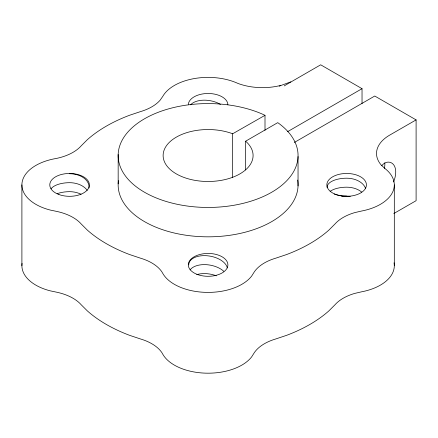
<?xml version="1.0" encoding="UTF-8"?>
<svg xmlns="http://www.w3.org/2000/svg" width="438" height="438" viewBox="0 0 438 438"><rect width="100%" height="100%" fill="white"/><g stroke="black" fill="none" stroke-linecap="round" stroke-linejoin="round"><path stroke-width="0.66" d="M381.761 165.717C383.622 163.215 386.798 161.491 389.957 162.29A19.792 11.432 -60 0 1 393.548 181.951M362.034 103.614L362.034 88.679L320.687 64.808L286.342 84.638A49.472 28.563 -60 0 0 284.251 85.919M245.614 169.944L245.614 141.2L277.73 122.662L278.535 123.209A89.954 51.936 0 0 1 228.751 206.063A89.954 51.936 0 0 1 120.094 144.781A89.954 51.936 0 0 1 262.406 114.11L265.001 115.32L265.001 130.354M287.487 131.718L362.034 88.679M294.298 142.476L374.753 96.026L416.1 119.897L416.1 200.686L393.8 213.541M416.1 119.897L389.689 135.118A44.977 25.968 0 0 0 381.421 165.268L385.205 168.718A47.676 27.523 0 0 1 361.366 211.072L354.632 212.644A44.977 25.968 0 0 0 334.977 223.988L328.812 230.153A143.927 83.094 0 0 1 286.49 254.582L275.814 258.157A44.977 25.968 0 0 0 254.243 271.987L251.658 276.066A47.676 27.523 0 0 1 205.608 292.36A47.676 27.523 0 0 1 162.761 273.378L161.956 271.976A44.977 25.968 0 0 0 140.39 258.146L129.719 254.582A143.927 83.094 0 0 1 87.397 230.153L81.211 223.988A44.977 25.968 0 0 0 57.258 211.532L50.184 210.037A47.676 27.523 0 0 1 21.966 183.451A47.676 27.523 0 0 1 54.843 158.715L57.274 158.249A44.977 25.968 0 0 0 81.233 145.799L87.397 139.64A143.927 83.094 0 0 1 129.719 115.205L140.395 111.635A44.977 25.968 0 0 0 160.051 100.286L162.761 96.409A47.676 27.523 0 0 1 236.126 82.645L238.009 83.45A44.977 25.968 0 0 0 278.623 85.914L280.43 85.673L290.81 81.851M245.614 141.2L246.818 142.295A44.977 25.968 0 0 1 216.071 181.075A44.977 25.968 0 0 1 163.839 150.918A44.977 25.968 0 0 1 231.001 133.163L232.655 133.771L265.001 115.32M279.225 86.138L280.43 85.673M394.31 184.896L394.31 265.685M298.043 156.541L298.043 185.92M232.655 133.771L232.655 177.565M118.167 154.488L118.167 183.867M21.9 184.896L21.9 265.685M22.07 263.38A47.676 27.523 0 0 0 50.184 290.832L57.258 292.327A44.977 25.968 0 0 1 81.211 304.777L87.397 310.942A143.927 83.094 0 0 0 129.719 335.377L140.39 338.935A44.977 25.968 0 0 1 161.956 352.765L162.761 354.172A47.676 27.523 0 0 0 205.608 373.154A47.676 27.523 0 0 0 251.658 356.86L254.243 352.776A44.977 25.968 0 0 1 275.814 338.946L286.49 335.377A143.927 83.094 0 0 0 328.812 310.942L334.977 304.782A44.977 25.968 0 0 1 354.632 293.433L361.366 291.861A47.676 27.523 0 0 0 394.047 262.811M297.665 180.051A89.954 51.936 0 0 1 208.592 236.827A89.954 51.936 0 0 1 118.457 180.609M188.335 104.375A19.792 11.426 0 0 1 208.417 93.491A19.792 11.426 0 0 1 227.891 104.737M384.783 162.848A19.557 9.017 -60 0 1 384.411 168.416M190.59 104.83A19.562 11.18 9.8 0 1 220.451 104.397M346.633 196.082A19.562 8.941 0 0 1 334.205 194.023M327.159 187.699A19.562 8.941 0 0 1 346.633 178.195A19.562 13.425 0 0 1 365.533 188.285M361.662 192.047A19.562 13.425 0 0 0 346.633 187.179A19.562 8.941 0 0 0 330.164 191.324M350.285 196.399A19.562 13.425 0 0 0 346.633 196.153A19.562 8.941 0 0 0 341.782 196.432M188.734 264.875A19.562 11.18 9.8 0 1 206.889 255.732A19.562 11.18 9.8 0 1 227.317 267.93M190.103 269.868A19.562 11.18 9.8 0 1 205.685 264.634A19.562 11.18 9.8 0 1 223.769 271.286M196.722 274.642A19.562 11.18 9.8 0 1 216.35 275.83M51.016 188.86A19.562 8.941 0 0 1 69.576 182.684A19.562 13.425 0 0 1 87.228 190.399M69.576 173.716A19.562 13.425 0 0 1 89.051 187.984M81.035 194.237A19.562 13.425 0 0 0 69.576 191.669A19.562 8.941 0 0 0 57.148 193.716M335.941 194.51A19.792 11.426 0 0 0 366.403 185.433A19.792 11.426 0 0 0 337.556 174.74A19.792 11.426 0 0 0 335.941 194.51M58.884 194.51A19.792 11.426 0 0 0 89.341 185.433A19.792 11.426 0 0 0 60.499 174.74A19.792 11.426 0 0 0 58.884 194.51M197.412 274.489A19.792 11.426 0 0 0 227.875 265.412A19.792 11.426 0 0 0 199.027 254.719A19.792 11.426 0 0 0 197.412 274.489"/></g></svg>
